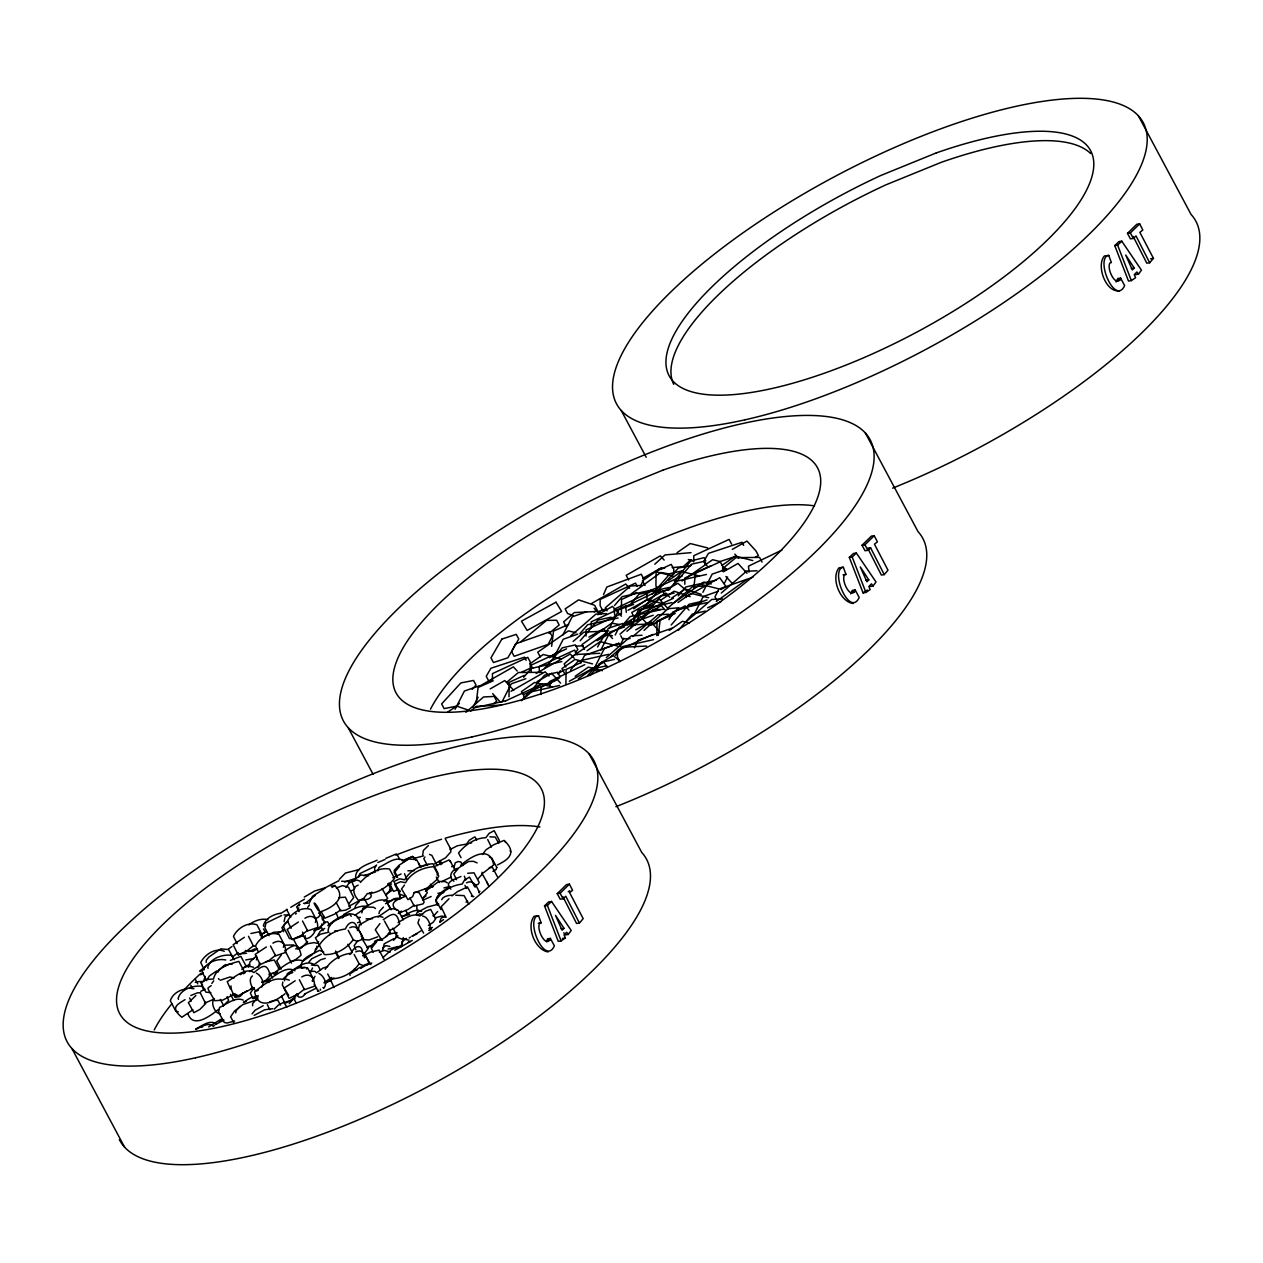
<?xml version="1.0" encoding="UTF-8"?>
<svg xmlns="http://www.w3.org/2000/svg" width="1263" height="1263" viewBox="0 0 1263 1263"><rect width="100%" height="100%" fill="white"/><g stroke="black" fill="none" stroke-linecap="round" stroke-linejoin="round"><path stroke-width="1.5" d="M306.641 968.989L307.256 967.884M492.396 679.81L492.475 673.605L527.776 657.344L530.286 662.033L530.207 668.253L521.382 672.311M509.005 696.813L509.194 682.32L524.319 675.358M523.829 699.102L523.877 694.445L559.193 678.184M531.155 671.3L531.234 665.096L566.55 648.819M539.238 672.579L539.301 666.359L574.618 650.098L577.128 654.787M540.864 694.508L540.959 687.277L556.083 680.299M565.903 683.946L566.092 669.453L581.217 662.491M586 636.078L586.079 629.874L621.38 613.613M591.179 628.011L591.258 621.791L626.574 605.53M621.349 613.976L621.522 599.483L636.647 592.521M638.02 620.764L638.099 614.56L673.416 598.283M646.956 598.378L647.019 592.173L682.336 575.912M656.855 635.652L657.028 621.175L672.153 614.197M673.684 574.507L673.747 569.076L671.237 564.372L656.113 571.35L655.923 585.843L657.597 588.968M684.799 584.28L684.878 578.059L720.178 561.798M693.719 561.893L693.797 555.688L729.098 539.412L731.609 544.116M722.625 571.16L722.689 566.503M272.619 978.051L270.14 972.984M546.563 941.772L547.511 938.819L550.384 938.409L554.378 945.892C545.363 965.753 526.087 922.921 536.996 915.864L538.543 915.738L541.132 922.843L538.259 923.269M541.132 922.843L539.806 923.19C535.67 928.81 546.469 949.287 550.384 938.409M850.662 593.863L852.32 590.389L855.193 589.963L859.203 597.462C850.188 617.323 830.912 574.491 841.821 567.419L843.368 567.308L845.957 574.412L843.084 574.823M845.957 574.412L844.631 574.76C840.495 580.364 851.294 600.841 855.193 589.963M1116.082 281.996L1117.755 278.523L1120.628 278.113L1124.623 285.612C1115.608 305.457 1096.331 262.625 1107.241 255.568L1108.788 255.458L1111.377 262.546L1110.051 262.893C1105.914 268.514 1116.713 288.99 1120.628 278.113M299.347 903.961L299.189 905.603L298.194 905.445M476.262 702.702L478.093 687.467L493.217 680.804M551.663 646.324L553.51 631.09L568.618 624.411M658.26 635.431L660.107 620.196L675.216 613.534M693.766 587.8L695.613 572.565L710.722 565.887M231.003 985.914C230.545 992.813 238.218 1002.127 242.607 993.255M284.885 1003.217L281.491 996.144M257.589 996.681L257.747 998.97M248.479 936.278L253.437 945.987L255.379 946.145M270.503 945.94L275.634 955.838L285.706 952.381C286.054 943.35 280.481 938.441 272.903 943.161M267.33 1004.653L269.777 1009.674M302.52 921.011L307.651 930.926L317.723 927.452C318.071 918.438 312.498 913.512 304.92 918.233M299.347 979.741L304.478 989.655L314.534 986.182C314.882 977.167 309.309 972.242 301.746 976.962M243.633 973.773L243.87 970.773L238.849 961.38C229.266 964.016 215.815 967.853 213.526 978.999L206.564 979.52L200.896 982.772L205.901 992.165L210.858 992.639M376.642 941.914L376.942 940.382M416.964 905.366L416.743 908.365L418.416 911.491M317.85 935.188L320.281 931.226L324.654 928.479M364.36 957.828L364.344 956.296M367.943 948.781L362.686 955.87M291.469 963.085L285.864 952.223M305.157 935.646L304.967 938.488L307.477 943.177M342.526 917.933L343.741 914.428C350.767 910.939 358.313 904.94 366.538 906.36M358.66 877.106L359.86 873.601L375.553 866.023M377.811 870.854L379.026 867.349C386.068 864.239 394.703 856.472 402.581 859.992M439.84 921.785L441.055 918.28L444.576 916.228M345.967 887.526L348.998 883.074L360.776 875.022L368.591 875.717M252.205 987.366L251.905 989.339M336.037 912.486L338.405 918.754M282.801 982.061L282.328 985.077L288.659 995.433M400.339 895.167L400.055 898.956M396.771 932.536L395.872 937.114M400.845 946.176L402.55 942.987M603.509 594.589L606.808 587.042L641.272 574.239L643.767 578.928L640.467 586.49M630.505 628.027L638.194 610.392L652.971 604.914M320.865 927.2L319.713 928.7L313.713 930.752M321.97 923.885L321.181 926.963L322.996 930.657M403.323 937.604L402.281 942.356M416.285 914.396L417.153 912.486L427.241 907.102L438.75 904.055M482.45 854.498L486.05 849.746L493.644 844.789L504.111 840.384L505.721 842.453M437.077 874.991L437.961 873.128L432.941 863.734C421.889 864.445 410.27 869.844 404.744 879.806L399.724 878.78L393.851 881.511L399.755 891.852M213.321 1000.091C210.984 1004.338 215.578 1014.063 220.236 1013.636M316.95 946.176L316.413 949.792M455.09 709.269L464.405 691.05L479.009 685.935M473.041 707.169L478.124 697.239M501.932 702.023L511.247 683.82L525.85 678.689M562.809 635.068L572.123 616.865L586.727 611.734M553.889 657.455L563.203 639.252L577.791 634.121M580.585 663.154L584.58 655.339L618.633 643.388L620.307 646.514M609.65 627.822L618.965 609.619L633.568 604.488M600.73 650.208L610.045 632.005L624.632 626.874M595.157 666.532L604.456 648.329L619.059 643.199L620.733 646.34M615.176 635.005L619.17 627.206L653.224 615.239M619.533 646.467L623.764 638.194M634.389 647.808L638.383 640.009L672.437 628.058M668.98 619.675L672.974 611.876L707.027 599.909M702.86 592.347L712.174 574.128L726.778 569.013M693.94 614.718L703.254 596.515L717.858 591.4M724.204 583.632L727.583 577.017M429.215 930.231C432.246 925.937 427.352 916.149 422.789 916.212M261.299 937.62L262.309 935.125L256.989 924.863C248.053 921.359 237.27 928.194 233.466 936.372L237.112 943.587M283.322 947.266L284.333 944.771L279.012 934.509C270.077 931.005 259.294 937.841 255.489 946.019L258.299 951.67M315.34 922.337L316.35 919.859L311.03 909.597C302.094 906.076 291.311 912.912 287.506 921.106L291.153 928.321M312.166 981.067L313.177 978.588L307.856 968.326C298.921 964.806 288.138 971.642 284.333 979.835L284.633 980.783M597.557 646.956L608.466 628.2L622.848 623.448M205.238 976.425L203.438 981.493L197.707 981.683M433.351 916.338L437.661 911.46M419.19 919.101L417.911 923.032L423.642 933.136M307.572 941.44L301.162 948.197M404.507 873.728L406.765 879.095M464.342 876.19L465.747 880.011M498.648 843.337L499.406 840.495L494.196 830.691L489.128 833.359L485.781 837.764C474.92 837.969 465.179 844.805 458.532 852.983L461.042 857.672M261.773 986.987C265.372 982.614 260.194 974.736 256.357 973.126M253.5 945.671L246.995 950.865L238.202 954.907L233.15 944.724L244.343 937.32M275.523 955.317L269.019 960.512L260.225 964.553L255.173 954.37L266.367 946.966M307.541 930.405L301.036 935.583L292.242 939.625L287.19 929.442L298.384 922.037M304.367 989.134L297.863 994.313L289.069 998.354L284.017 988.171L295.195 980.767M322.744 920.159L323.77 916.654M382.942 957.638L391.325 949.823L402.439 944.977M319.255 945.182C324.938 936.262 334.932 930.168 345.431 929.031C348.193 921.785 355.961 918.169 357.555 930.578M325.207 969.321C330.89 960.417 340.868 954.307 351.382 953.186L352.093 952.113L347.909 944.282M200.47 971.073L204.764 967.647M400.166 890.762L398.745 893.525L400.639 897.693M304.746 903.787L315.355 895.262M305.172 993.555C303.72 997.296 297.421 999.538 296.9 993.649M323.628 988.25C328.38 983.893 323.17 975.273 318.923 973.426M248.574 967.111L249.695 965.579M568.208 934.478L571.192 930.436L551.536 901.466L548.663 901.893L544.511 905.871L558.246 941.33L561.104 940.903L565.319 938.03L564.056 934.936L566.677 932.283L568.208 934.478L565.335 934.904L563.803 932.71M873.033 586.032L876.017 581.99L856.346 553.036L853.472 553.462L849.32 557.425L863.055 592.884L865.929 592.458L870.144 589.584L868.881 586.49L871.486 583.838L873.033 586.032L870.16 586.458M1138.452 274.182L1141.436 270.14L1121.781 241.186L1118.907 241.596L1114.755 245.575L1128.491 281.033L1131.348 280.607L1135.563 277.734L1134.3 274.639L1136.921 271.987L1138.452 274.182L1135.579 274.608M199.586 971.152L205.758 966.479M348.178 930.31L353.198 939.688C346.678 948.75 335.595 955.112 324.275 954.575L315.403 937.73L320.502 934.178L328.933 932.141M354.129 954.449L359.15 963.843C352.63 972.905 341.547 979.267 330.227 978.714L327.717 974.026M376.548 864.95L374.637 868.06L374.748 870.76M400.845 946.903L402.423 944.992M252.395 975.967C247.027 979.457 253.058 993.002 258.284 990.413M312.529 967.995L310.288 972.857M314.961 976.267L312.719 981.13M317.487 991.313L318.292 990.287M339.289 879.364L345.415 873.049L359.402 869.497M451.933 895.877L457.569 891.583L467.468 886.958L472.788 896.619M674.347 581.327L690.719 560.993L704.123 557.646L705.796 560.788M274.276 1009.121L278.397 1005.048L283.701 1002.348L286.922 1006.943M376.406 940.935L371.496 945.45L366.791 947.613M289.243 1003.58L292.984 999.38L295.132 998.686M579.417 923.064L583.19 918.643L569.629 892.641L572.581 890.32L569.424 884.147L560.093 893.241L557.22 893.651L560.204 899.177L563.077 898.751L565.777 896.241L579.417 923.064L576.56 923.474L562.919 896.667M884.242 574.618L888 570.197L874.454 544.195L877.406 541.874L874.233 535.701L864.918 544.795L862.045 545.221L865.029 550.731L867.902 550.305L870.602 547.81L884.242 574.618L881.369 575.044L867.728 548.221L870.602 547.81M1149.662 262.767L1153.435 258.347L1139.873 232.345L1142.826 230.024L1139.668 223.851L1130.338 232.945L1127.464 233.371L1130.448 238.881L1133.321 238.454L1136.021 235.944L1149.662 262.767L1146.804 263.178L1133.164 236.37M388.23 884.068L389.036 883.121M202.459 984.177L201.78 985.929M523.671 677.268L531.297 668.411L561.798 661.559M544.495 668.506L562.303 647.824L575.375 644.888L577.886 649.592L575.328 652.545M522.693 699.67L529.055 692.298L559.541 685.446M579.938 633.647L587.579 624.775L618.065 617.939M526.75 695.866L544.558 675.184L557.63 672.248L560.141 676.936M580.159 640.767L597.967 620.086L611.039 617.165M614.528 605.498L622.154 596.641L652.655 589.805M557.946 673.653L560.488 670.685M570.513 670.022L578.138 661.165L608.64 654.329M631.389 603.067L639.015 594.21L669.516 587.374M622.47 625.453L630.095 616.597L660.581 609.761M652.213 594.305L670.022 573.623L683.094 570.702M633.742 618.317L641.383 609.445L671.869 602.609M639.094 613.013L656.902 592.331L669.958 589.411M587.358 676.052L593.721 668.664L606.777 665.727M590.01 675.594L601.456 662.301L614.528 659.381M643.293 616.691L661.102 596.01L674.158 593.073M668.332 590.168L675.973 581.312L706.459 574.46M673.668 584.88L691.477 564.198L704.549 561.261L707.059 565.966M615.444 655.323L623.085 646.467L653.571 639.631M678.231 595.836L685.856 586.963L716.358 580.127M669.311 618.223L676.936 609.35L707.422 602.514M671.19 624.964L688.998 604.282L702.07 601.362M678.405 630.269L692.408 614.023L705.464 611.087M331.759 977.42L323.928 982.803M360.381 882.458C367.549 874.438 378.253 866.986 389.525 869.023L394.545 878.417C387.899 886.594 378.158 893.43 367.312 893.62L363.949 898.04L358.897 900.693C354.556 896.572 350.435 887.652 358.203 885.158M439.95 922.227L443.566 919.622M459.4 703.317L456.827 706.112L444.134 708.622L441.64 703.933L460.853 682.951L473.546 680.441L476.056 685.13L472.204 689.33M659.144 589.032L678.373 568.05L691.066 565.54M357.524 940.998L354.161 945.64L355.866 949.823M253.563 988.424L250.358 993.065L253.074 998.78M340.742 909.944L334.6 914.144L324.765 918.217L321.434 911.965M318.639 941.598L317.06 943.335L314.061 942.593L307.746 943.729L297.263 949.129M414.311 905.161L408.186 909.36L398.35 913.433M390.504 933.041L385.783 936.483M425.457 891.189L438.845 881.463L445.429 881.621L447.37 882.9M297.263 906.25L296.631 906.881L299.142 911.57M259.736 962.753L258.126 967.19M1134.237 268.04L1132.327 269.919L1125.728 255.047L1134.237 268.04L1131.364 268.451M868.802 579.891L866.907 581.769L860.292 566.898L868.802 579.891L865.944 580.317M563.993 928.321L562.082 930.215L555.483 915.328L563.993 928.321L561.119 928.747M258.157 995.623L255.789 1000.122L242.906 1004.574L234.508 1011.079L230.608 1016.747L233.955 1023.014M1114.755 245.575L1117.629 245.148L1121.781 241.186M849.32 557.425L852.193 557.015L856.346 553.036M544.511 905.871L547.384 905.445L551.536 901.466M286.464 922.085L281.886 927.642L283.686 931.684M281.381 954.86L276.755 960.954L281.112 969.147M240.128 1006.39L236.292 1010.479L235.676 1012.863M359.513 901.324L355.677 905.413L355.061 907.797M399.534 866.307L394.956 871.88L397.592 877.469M383.415 907.118L379.579 911.207L378.963 913.591M379.942 923.632L375.3 929.726L381.521 939.735L386.841 936.12L390.156 931.289L384.41 920.995M375.932 942.656L371.354 948.229L373.153 952.255M257.368 998.212L252.647 1003.501L252.616 1005.711M654.787 564.214L665.017 554.931L691.019 552.657M690.956 559.667L683.283 566.629L672.137 567.608M644.051 630.379L667.953 608.719L679.084 607.74M214.41 1025.414L213.384 1026.345C208.474 1021.625 200.88 1027.229 195.891 1029.377M248.906 924.895C253.8 920.916 261.599 917.964 267.898 919.717M260.225 935.346L266.398 931.715M192.939 1009.769L181.825 1017.283C170.379 1007.795 176.536 1004.89 184.982 999.665M349.219 903.345L353.687 897.614L348.493 887.258L342.62 885.631L336.321 887.952M386.32 894.946L390.788 889.215L388.104 883.547M422.805 898.561L427.273 892.83L425.41 888.726M477.84 878.985L481.961 874.438L482.119 872.291M465.842 712.332L483.555 696.971L494.212 696.434L496.722 701.139L493.77 703.696M470.767 711.006L476.151 706.349L500.985 705.101M570.797 635.873L595.899 614.134L606.54 613.597M573.102 641.478L583.869 632.163L608.703 630.9M521.272 700.728L540.453 684.104L551.11 683.567M619.944 634.231L630.695 624.917L655.544 623.654M606.303 657.565L631.405 635.81L642.046 635.273M632.889 636.52L657.991 614.781L668.632 614.244M611.024 656.618L621.775 647.303L646.624 646.04M667.48 608.387L692.582 586.648L703.223 586.111M686.709 621.191L711.795 599.451L722.452 598.915M721.284 593.057L746.386 571.302L757.026 570.765M298.731 907.844L297.531 910.039M360.981 899.745L348.92 906.25M319.444 945.34L315.639 948.876L314.44 952.681M355.156 915.107L366.917 907.071L373.501 907.229L375.443 908.507M377.969 916.97L389.73 908.918L394.577 908.792L398.255 910.355L403.276 919.748M249.506 971.642L259.641 965.5M327.827 925.605C336.7 917.791 357.255 904.087 360.965 925.116M460.569 865.423C469.441 857.609 489.997 843.905 493.707 864.934L483.176 873.001M277.007 972.968L274.924 974.783L273.14 973.236M520.309 642.157L546.547 620.386L556.667 620.275L559.177 624.98L548.979 633.442M626.906 631.279L653.129 609.492L663.264 609.398M1127.464 233.371L1136.795 224.277L1139.668 223.851M862.045 545.221L871.375 536.128L874.233 535.701M557.22 893.651L566.55 884.574L569.424 884.147M225.477 964.569L219.241 969.684L218.12 972.068M330.322 933.325L329.343 935.267M424.952 857.04L423.815 858.666L427.304 865.25M218.341 1009.484C210.968 1015.436 193.302 1028.982 188.045 1014.047M295.747 948.939L298.021 947.108M233.387 956.28L238.265 952.555M256.547 955.854L250.058 961.775L249.064 965.516M325.491 983.119L328.38 980.925M428.362 845.594L423.326 850.504L422.742 854.719M295.51 914.08L296.331 913.433M215.468 1024.53L224.025 1020.078M304.241 897.093L314.676 891.015L324.512 887.984M322.097 919.069L323.944 916.259M449.028 898.751L441.119 906.818L446.123 917.238M285.012 993.807C275.887 1001.006 258.015 1011.41 254.684 991.929C262.357 985.582 271.94 977.136 282.644 979.362L287.696 974.61L292.795 972.478M361.139 936.341L362.323 935.457M568.271 891.804L569.708 890.731M269.272 975.762L271.671 973.978M332.043 887.479L334.758 885.505C348.572 898.656 330.274 908.981 319.223 912.139M325.554 982.819L331.49 978.762M385.531 903.692L392.477 900.187M363.491 955.633L370.438 952.128L379.074 950.108L384.094 959.485M631.058 593.973L660.865 572.455L668.98 573.923M716.279 601.504L746.086 579.985M417.185 915.328L419.663 913.828L422.631 914.696M228.698 948.876L231.934 946.555M402.802 862.361C406.37 860.435 414.011 852.872 415.937 860.371M284.649 950.913C292.4 945.987 297.942 940.398 301.115 955.175L295.542 959.722L290.869 961.617M247.453 990.697L235.218 997.486L233.102 994.17M243.396 1002.443C246.948 1000.517 254.589 992.955 256.515 1000.454M253.121 998.244L256.357 995.923M386.683 903.171L394.009 898.735L398.145 898.056M383.21 919.669C390.962 914.759 396.503 909.155 399.676 923.948L394.088 928.494L389.43 930.373M284.822 1002.412L290.222 1000.659L295.779 996.602M219.462 1021.451L220.567 1020.678M360.713 968.468L361.818 967.695M195.876 995.576L188.408 1002.696L193.886 1012.689L199.807 1009.5L205.632 1003.596L200.564 993.413M211.205 985.645L208.063 987.887L208.19 989.371L214.773 1000.722L222.635 1000.154L234.871 993.902M208.663 1026.93L220.867 1019.32M333.906 977.988L330.764 980.214L333.969 987.555M394.782 950.313L412.275 940.461M200.643 974.799L203.39 972.873M349.772 954.481L351.382 953.233C352.945 947.218 362.071 941.945 362.67 953.17M677.063 552.673L690.198 543.532L707.706 547.937M549.373 657.644L557.457 652.024M668.332 580.617L681.483 571.476L698.976 575.896M633.742 608.766L646.893 599.625L664.385 604.046M574.255 655.229L604.93 633.9L612.429 635.794M681.973 581.027L712.648 559.698L720.147 561.593L724.646 569.976M587.042 650.777L600.178 641.636L617.686 646.056M722.136 565.287L735.287 556.146L752.78 560.567M673.053 603.414L703.728 582.085L711.227 583.98M677.978 602.498L691.129 593.357L708.622 597.762M575.218 676.273L588.369 667.132L602.372 670.669M578.312 678.736L591.463 669.595L598.457 671.363M669.248 630.442L682.399 621.301L689.393 623.069M1119.697 290.743C1105.962 293.158 1095.937 265.735 1104.367 255.994L1108.788 255.458M863.055 592.884L867.271 590.01M421.084 930.831L411.927 936.341L417.169 933.72M409.212 937.967L410.491 937.099M594.163 611.987L597.146 609.966L594.652 605.277L578.612 599.862L565.129 608.908L567.64 613.597L572.976 615.397M447.607 712.143L456.606 706.112L469.078 710.327M660.628 600.257L674.11 591.21L690.151 596.625M671.711 598.015L685.193 588.968L701.233 594.384M214.505 998.875L205.569 1002.806M223.03 1006.09L228.635 1000.438L227.135 996.712M397.892 935.788L393.456 940.351M309.467 904.924L307.619 907.544M213.715 980.814L211.868 983.435M398.082 922.574C404.365 918.959 412.417 912.454 419.932 915.991L425.694 911.207L430.683 909.407L435.688 918.785L433.146 922.306L428.441 925.447M386.525 893.683L391.988 890.399M423.736 897.44L426.01 895.956M204.385 1003.659L205.601 1002.159M254.163 1015.373L264.583 1009.832L272.808 1008.663M257.178 957.243L256.389 959.88M298.036 905.634L299.994 904.513M478.993 891.82L479.908 891.236M344.641 881.953L356.419 878.164M363.807 875.701L375.585 871.896M241.77 969.368L246.19 966.321L240.87 956.359L230.371 960.369M254.037 987.65L241.786 993.886M294.121 996.239L297.437 994.202M316.587 987.95L304.351 994.186M252.505 951.544L257.447 948.797M449.912 849.604L457.348 845.784L466.615 844.031L469.22 840.305L474.193 837.195L475.03 836.959L476.704 840.084M216.762 970.9L209.484 975.889L207.511 978.92M195.765 1028.935C201.575 1026.203 210.211 1019.004 216.289 1024.104M663.359 591.81L677.805 583.269L688.367 592.142M598.788 664.07L613.218 655.529L619.265 660.596M240.207 974.657L242.259 973.52M300.341 966.684L301.383 966.069M253.879 998.007L257.084 996.191M221.641 1019.967L222.698 1019.352M286.464 1002.79L293.127 999.365M325.254 982.709L331.08 980.625M362.891 966.984L363.949 966.369M379.326 952.002L384.41 950.392L390.283 952.018M288.643 914.807L285.122 916.859L284.064 921.611M288.359 921.501L284.822 923.553L283.607 927.058L289.464 938.567L294.437 938.867L303.12 935.709M277.276 933.578L284.175 929.71M591.558 603.493L625.706 584.027L629.558 588.226M642.741 578.391L661.528 567.687M603.035 609.461L597.904 612.381L594.068 608.182M597.857 614.718L612.492 606.382L621.459 616.17M479.23 686.33L513.378 666.864L517.23 671.063M732.303 549.405L746.938 541.069L755.906 550.857L758.416 555.546L755.163 557.409M490.139 688.919L504.774 680.568L513.741 690.356M588.937 637.105L603.572 628.769L612.539 638.557M644.698 607.487L659.333 599.136L668.301 608.924M536.128 673.447L570.276 653.997L574.128 658.197M624.585 623.606L639.236 615.255L648.187 625.043M597.146 640.657L631.311 621.191L635.147 625.39M510.994 691.271L545.142 671.805L548.995 676.005M627.064 625.169L661.228 605.703L665.064 609.903M723.383 571.792L738.018 563.456L746.986 573.244M536.98 681.673L551.615 673.337L560.583 683.125M685.541 597.178L719.705 577.712L726.051 586.616L720.92 589.521M557.851 673.589L564.672 669.69M635.778 629.858L650.413 621.522L659.381 631.311M650.966 625.311L685.114 605.861L688.951 610.061M200.77 991.376L205.001 989.118M435.688 865.992L449.075 859.945L450.686 862.013M429.057 930.515L431.567 929.126M628.058 610.282L662.601 591.305L665.743 595.883M569.313 681.231L603.84 662.254L606.998 666.832M466.015 902.145L467.594 901.277M392.777 877.769L401.066 874.012M422.868 900.251L431.157 896.493M404.476 885.079L401.539 888.931L407.965 899.651L412.654 896.635L414.075 892.862L427.083 888.142L436.666 879.79L438.735 876.064L433.714 866.671C422.663 867.397 411.043 872.78 405.518 882.742L400.497 881.716L394.624 884.447L400.024 894.346L404.476 895.751M388.025 949.05L398.113 946.571M261.646 937.778L273.803 932.252L280.907 931.778M441.545 881.685L451.049 877.09M401.523 916.701C407.507 914.286 415.053 907.955 421.542 911.412M420.595 866.844L428.599 864.445M388.893 885.268L391.53 883.974M425.378 888.884L433.383 886.5M401.555 916.78L409.575 914.38M262.799 933.357L265.293 932.078L263.493 928.937M497.511 864.887C508.263 859.708 516.993 853.267 505.121 841.347M277.749 971.563L268.908 974.373M263.178 1005.695L255.126 1010.226L252.032 1013.889M385.847 858.351L396.298 853.946M402.123 860.75L412.591 856.33L414.201 858.414M248.922 951.607L255.047 948.813M394.261 938.472L384.173 943.856L383.115 948.608M649.356 592.394L614.071 609.319L614.718 615.192M660.959 589.553L625.69 606.477L626.322 612.35M781.986 550.068L748.47 566.156L749.101 572.028M584.785 664.654L549.5 681.578L550.131 687.451M451.601 866.702L454.159 865.723M369.001 893.462L372.001 892.231M222.588 966.763L229.234 964.048L232.36 964.001M190.808 995.528L197.454 992.829L200.58 992.765M450.402 887.021C443.913 889.91 431.835 896.746 437.566 905.224M301.731 935.662L303.341 934.92M220.267 980.277L229.913 976.994L234.144 977.862M606.145 608.687L602.609 610.313L600.114 605.624L600.178 599.42L635.494 583.143L637.168 586.285M707.659 607.803L721.11 601.614M505.437 700.981L540.753 684.72M652.797 634.452L617.496 650.713L617.418 656.918L619.928 661.623M408.154 942.261L410.333 941.377M324.765 888.52L312.514 896.304L309.277 903.108L303.546 903.298M413.869 858.445L423.563 855.856M434.551 863.813L445.476 857.877L450.796 851.925L450.907 849.368L445.302 838.869M201.622 1027.324L202.569 1026.914M377.716 936.83L369.033 939.988L364.076 939.688L358.376 929.41L359.434 924.658C366.459 921.548 375.095 913.78 382.989 917.317M400.103 911.775L401.476 911.176M381.221 938.756L374.527 941.33M323.533 922.416L327.591 921.801L329.99 925.732M398.587 889.531L393.567 891.378L389.383 883.563M300.057 936.372L295.037 938.235M243.538 1002.396L246.301 1001.338M384.047 901.293L387.694 898.435L382.073 888.568M351.319 890.731L353.087 890.052M405.865 896.067C400.292 898.798 386.746 901.845 396.677 910.291M460.9 876.49C456.164 878.843 443.013 881.811 450.875 889.168M357.476 922.764L359.229 922.101M321.339 954.181L311.74 958.712L308.803 962.153M443.913 887.921L449.754 886.5M466.552 882.821C473.467 878.969 477.698 887.321 479.23 892.941M349.804 927.752C357.303 923.679 361.202 933.341 362.939 939.072L357.097 941.472L353.198 939.688M355.756 951.907C363.255 947.834 367.154 957.496 368.875 963.227L363.049 965.611L359.15 963.843M250.879 933.515L258.931 931.81L262.515 938.314M238.328 954.717L239.781 954.181M245.732 959.943L254.021 958.491M266.177 961.696L274.229 959.991L279.486 969.621M269.729 1001.891L272.555 1000.896M377.132 860.214C369.57 863.781 355.74 866.892 355.598 877.027M270.124 980.072L264.52 981.619M234.665 1021.009L227.103 1023.046L224.261 1022.446L218.562 1012.184L219.604 1007.432C226.645 1004.306 235.281 996.554 243.175 1000.075M243.191 973.094L245.48 972.526M365.891 965.421L366.759 965.121M281.649 915.533L265.956 923.111L264.914 927.863L269.082 935.694M247.201 965.532L249.853 964.6M434.93 917.901L441.908 916.054L445.46 917.206M753.001 577.128L718.947 589.079L714.953 596.894L716.626 600.02M261.962 982.409L266.051 980.12L270.203 975.715C266.982 960.748 261.046 967.032 254.005 972.526C245.322 966.984 234.713 977.436 227.229 981.619L230.434 988.961M474.32 885.758L478.061 884.337L479.214 882.474L473.988 872.812L467.705 873.27M396.708 932.804L390.251 933.736M195.276 982.409L196.475 982.014M489.286 867.634L492.412 867.365L497.433 876.759M357.287 917.633L360.413 917.364M278.365 968.579L280.828 967.758M719.326 561.782L736.124 556.241M492.491 679.762L488.749 680.994L486.239 676.305L490.912 668.269L524.508 657.17L526.166 660.312M457.395 868.297C451.886 869.986 447.497 876.648 453.938 881.258M254.005 987.95L250.579 988.692M470.72 843.116L471.652 842.816M489.87 836.848L495.207 837.037L498.427 842.705M184.382 989.276C178.257 990.46 172.194 994.628 170.331 1000.738L175.715 1011.047L178.304 1011.821M312.561 954.496L303.167 960.938C293.142 957.165 283.322 966.558 275.571 971.863L276.187 973.11M428.915 928.321L432.451 927.452M301.494 968.326L304.746 967.411M393.945 899.698L401.113 898.167M241.154 953.723L246.617 953.265M329.454 923.948L331.98 923.269M280.307 913.275C273.25 914.459 265.593 918.169 263.414 925.447L263.793 926.363M331.238 886.31L334.6 885.489M407.886 870.791L414.375 870.617M339.1 897.63L345.383 897.172L350.419 907.639L345.715 910.118L340.678 910.844L336.305 902.808M437.961 893.288L443.866 892.625M366.049 918.88L372.538 918.69M273.818 1000.517L277.781 1000.185L280.528 1005.127M388.42 933.562L390.662 933.594M404.176 939.025L406.528 938.488M475.235 707.627L505.737 700.791M261.962 981.967L270.108 980.735M284.585 945.198L293.79 944.913M413.996 892.515L415.211 892.278M377.416 940.019L382.578 940.161M852.967 603.493C839.848 601.551 830.77 578.138 838.948 567.845L843.368 567.308M548.158 951.939C535.023 949.997 525.961 926.584 534.123 916.275L538.543 915.738M285.991 979.188L289.322 980.151M244.28 966.984L249.458 966.258L253.563 967.269M309.593 971.389L314.787 971.294L316.571 972.826L322.965 968.074L327.749 966.621M371.78 963.053L359.213 967.884L349.914 973.947L350.04 975.446M492.917 871.344L496.106 869.576L496.706 867.271M300.184 948.497L298.352 948.402L293.332 939.009M1150.561 258.773L1153.435 258.347M1117.581 280.197L1120.455 279.786M852.162 592.063L855.035 591.637M547.337 940.493L550.21 940.082M562.445 938.456L565.319 938.03M283.986 914.917L288.753 915.059M455.754 895.214L464.089 895.625L468.857 904.308M245.369 950.518L251.842 951.307M659.144 568.745L664.717 568.255M318.592 913.228L320.06 913.449L325.08 922.843L319.492 927.374L314.819 929.268M311.377 965.011L315.75 965.595M416.285 892.12L419.158 892.657L424.179 902.05L423.026 903.898L414.264 906.06L409.875 898.009M341.61 881.29L348.193 881.448L350.135 882.726M189.624 988.155L193.965 988.755M641.13 585.448L630.474 586L605.387 607.74L607.061 610.866M630.095 638.541L622.454 638.936L620.78 635.794M575.612 646.167L583.253 645.788M599.783 653.287L574.933 654.534L564.182 663.864L565.856 666.99M744.902 571.476L748.848 571.444M542.032 672.295L518.398 672.532L507.158 681.862L508.831 684.988M473.846 896.541L471.383 896.162M368.291 946.397L372.111 946.934M316.492 965.153L317.992 965.595L320.502 970.284M361.849 912.912L362.907 908.16C369.933 905.05 378.584 897.283 386.462 900.819L390.393 901.198M237.144 994.928L232.929 993.665M315.024 918.154L315.829 918.169C328.917 915.643 305.03 890.873 318.387 910.576M319.113 991.123L317.723 990.508L314.376 984.256M325.317 958.349L320.549 959.801L314.14 964.553C305.457 959.012 294.847 969.463 287.364 973.647L287.49 975.147M402.108 939.214L397.956 937.556L392.935 928.179M389.493 889.31L390.314 889.578M362.907 953.597L364.281 954.118M361.771 938.22L367.912 948.308M619.817 624.617L611.702 623.164L581.896 644.667L584.39 649.371M489.365 856.898L491.702 857.877L496.912 867.649M429.546 854.42L431.867 855.398L437.124 865.613M334.916 930.72L336.874 931.352M354.35 969.289L356.829 970.189M688.319 559.572L693.561 560.898M673.116 576.086L655.623 571.665L642.472 580.806L644.983 585.511M700.697 584.295L718.205 588.7M575.928 632.731L568.429 630.853L537.754 652.182L540.264 656.871M592.552 663.864L575.044 659.46L561.909 668.601L564.419 673.29M560.788 658.923L543.279 654.502L530.144 663.643L532.654 668.348M552.057 686.883L534.565 682.462L521.414 691.603L523.087 694.729M322.886 987.445L323.754 987.871M296.489 994.755L297.91 995.181M433.02 915.486L433.841 915.722M482.166 873.791L487.834 883.674M387.883 904.482L391.056 909.66M398.398 913.086L399.44 913.528M451.996 895.262C448.665 895.183 442.76 896.351 441.687 899.698M225.745 959.991C216.873 958.049 205.143 962.864 202.096 971.973L206.658 980.72M365.465 956.47L370.88 964.632M323.786 952.128L319.46 950.344C313.129 954.133 302.631 956.88 301.131 965.058M218.452 978.636L219.209 979.441M224.277 951.307C215.499 947.218 204.795 954.591 200.706 962.453L204.259 969.716M436.303 877.122L439.366 882.537M477.114 862.897L473.436 861.319L468.589 861.461L459.006 867.649L453.78 873.964L456.511 879.695M361.281 899.84C364.849 900.677 375.095 898.214 369.727 892.909M734.813 554.11L738.666 558.293M725.893 576.481L732.303 583.474M664.149 560.077L660.296 555.878L626.148 575.344L628.658 580.033M669.737 597.241L665.885 593.057L631.737 612.508L633.41 615.649M492.649 693.608L500.337 702.007M360.018 881.179L356.798 879.979L351.967 881.969L354.65 888.694M364.407 898.861L367.991 905.429M294.989 970.821C286.306 965.279 275.697 975.731 268.198 979.914L268.893 982.567M388.799 905.382L391.246 909.549M418.479 863.592L420.705 867.476M409.023 940.177L404.918 939.404L401.855 942.087L401.697 944.156M389.872 946.429L385.768 945.655L383.068 947.803L382.531 950.423M1130.338 232.945L1133.321 238.454M864.918 544.795L867.902 550.305M560.093 893.241L563.077 898.751M510.141 850.741L510.741 851.846M450.323 848.262L450.907 849.368M426.278 888.805L426.862 889.91M351.272 916.259L349.646 914.191C342.084 917.759 328.254 920.869 328.112 931.005M1138.437 115.88L1191.088 214.489A298.542 97.693 -28.1 0 1 892.609 488.149M865.36 433.004L918.012 531.612A298.542 97.693 -28.1 0 1 615.87 806.725M762.063 562.082L759.552 557.393L735.919 557.63L724.678 566.961L726.351 570.087M743.686 545.395L742.013 542.269L708.432 553.368L703.759 561.404L705.433 564.529M621.27 410.554L646.214 457.269M600.888 614.45L599.215 611.324L574.365 612.571L563.614 621.901L566.124 626.59M589.079 753.837L641.73 852.446A298.542 97.693 -28.1 0 1 438.893 1080.67A298.542 97.693 -28.1 0 1 119.353 1139.573M491.402 847.094L487.692 839.548M486.492 881.779L489.002 886.468M475.141 887.21L469.504 877.106L464.595 879.979L462.179 884.1C451.68 885.221 441.703 891.331 436.003 900.235L441.024 909.628M462.732 865.55L460.774 861.95L458.185 861.54L455.233 862.787L454.064 867.334M464.926 885.363L466.6 888.505M450.086 860.908L455.106 870.302M440.219 860.798L441.876 863.939M438.987 861.492L440.645 864.634M348.193 727.677L373.138 774.377M430.43 884.163L432.104 887.289M420.626 866.686L416.569 859.677L408.754 858.982L399.171 865.171L394.356 870.207L394.182 872.528L396.693 877.217M397.324 854.909L399.818 859.614M405.77 910.497L407.444 913.623M389.225 883.563L390.883 886.689M386.462 900.819L388.136 903.945M335.532 950.992L338.879 957.259M335.469 952.334L338.816 958.601M302.552 932.11C303.909 944.913 314.013 935.425 315.482 929.742M286.543 909.376L290.727 917.206M293.805 998.575L296.316 1003.28M234.287 959.691L228.556 949.555L220.757 948.86L208.979 956.912L206.343 960.085L206.169 962.406M233.671 959.264L231.539 955.302C222.983 954.086 210.258 958.112 207.732 967.379L208.095 968.342M230.498 994.344L233.844 1000.612M220.346 999.412L223.693 1005.68M204.069 990.271L201.938 986.308C193.381 985.093 180.656 989.118 178.13 998.402L178.493 999.365M195.276 979.188L197.786 983.877M190.792 985.266L192.465 988.392M189.561 997.975L191.234 1001.101M71.912 1048.511L124.563 1147.12M1117.629 245.148L1131.348 280.607M852.193 557.015L865.929 592.458M547.384 905.445L561.104 940.903M320.328 989.118L320.549 990.16M330.259 979.551L330.417 980.798M430.509 709.143A238.896 78.164 -28.1 0 1 602.34 566.503A238.896 78.164 -28.1 0 1 814.509 505.863M673.732 384.347A238.896 78.164 -28.1 0 1 885.947 184.824L941.282 162.311A238.896 78.164 -28.1 0 1 1090.664 153.549M154.212 1029.976A238.896 78.164 -28.1 0 1 171.784 1003.817M184.224 989.703A238.896 78.164 -28.1 0 1 200.864 973.331M280.544 913.591A238.896 78.164 -28.1 0 1 287.333 909.392M290.743 907.308A238.896 78.164 -28.1 0 1 304.525 899.209M325.017 887.889A238.896 78.164 -28.1 0 1 338.973 880.674M377.842 862.518A238.896 78.164 -28.1 0 1 385.073 859.471M395.856 855.098A238.896 78.164 -28.1 0 1 441.576 839.248M445.286 838.174A238.896 78.164 -28.1 0 1 539.933 826.965M515.62 643.814L511.641 651.613L514.136 656.318L548.205 644.351L552.199 636.552L549.689 631.863L515.62 643.814M501.869 639.094L490.96 657.849L493.47 662.538L507.868 657.786L518.761 639.031L516.267 634.342L501.869 639.094M556.004 602.198L521.461 621.175L527.129 630.442L561.656 611.466L556.004 602.198M936.278 152.918L880.943 175.431A238.896 78.164 -28.1 0 0 685.525 389.62A238.896 78.164 -28.1 0 0 1043.049 244.169A238.896 78.164 -28.1 0 0 936.278 152.918M663.186 470.041L607.85 492.554A238.896 78.164 -28.1 0 0 412.433 706.743A238.896 78.164 -28.1 0 0 769.956 561.293A238.896 78.164 -28.1 0 0 663.186 470.041M471.936 736.929A298.542 97.693 -28.1 0 0 874.122 457.206A298.542 97.693 -28.1 0 0 474.272 546.895A298.542 97.693 -28.1 0 0 471.936 736.929M745.012 419.805A298.542 97.693 -28.1 0 0 1147.199 140.082A298.542 97.693 -28.1 0 0 747.364 229.771A298.542 97.693 -28.1 0 0 745.012 419.805M195.654 1057.763A298.542 97.693 -28.1 0 0 597.841 778.04A298.542 97.693 -28.1 0 0 197.991 867.728A298.542 97.693 -28.1 0 0 195.654 1057.763M222.588 1026.472A238.896 78.164 -28.1 0 0 544.416 802.637A238.896 78.164 -28.1 0 0 224.467 874.406A238.896 78.164 -28.1 0 0 222.588 1026.472"/></g></svg>
